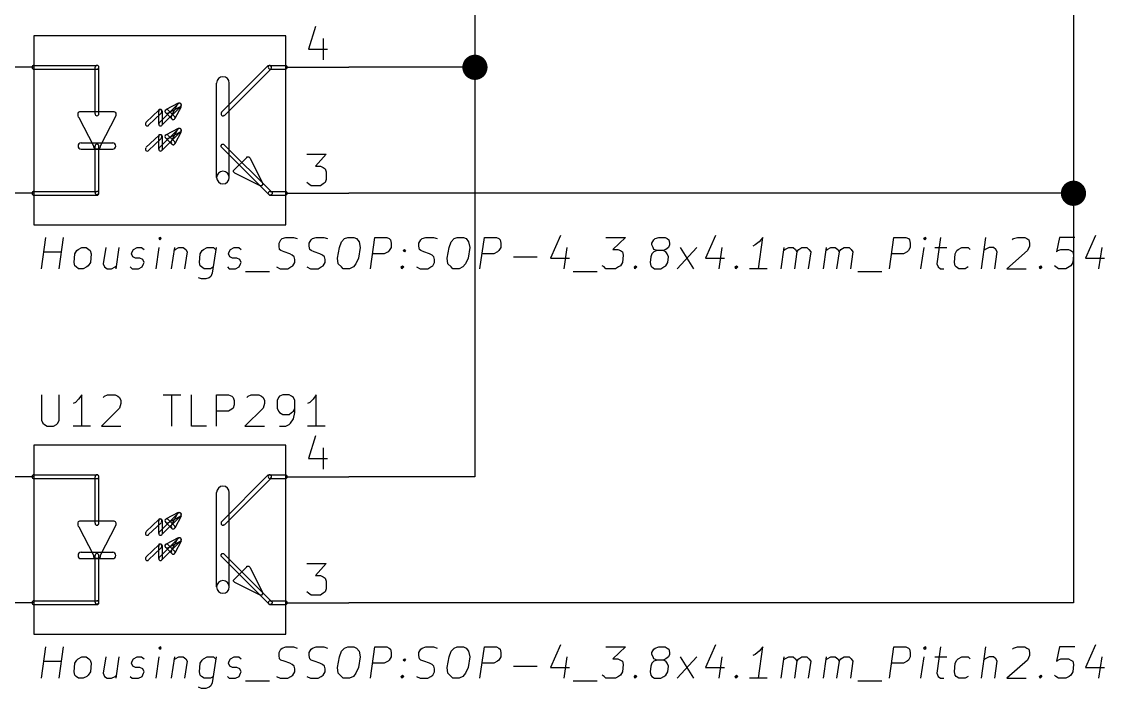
# Model space of a CAD drawing. Extents: x 10 to 287, y -200 to -10.
# Drawn here: x 191.27 to 234.93, y -82.19 to -55.31 of the extents above; entities that cross this region are included whole.
import ezdxf

# ---------------------------------------------------------------- set-up
doc = ezdxf.new("R2010")
doc.units = 0
doc.header["$MEASUREMENT"] = 0

msp = doc.modelspace()

# ---------------------------------------------------------------- linework, layer by layer
at = {"layer": 'Cyan 2'}
for p, q in [((192.075, -70.358), (192.075, -71.374)), ((192.786, -71.374), (192.786, -70.358)), ((193.446, -70.6628), (193.345, -70.7136)), ((193.573, -70.5358), (193.446, -70.6628)), ((193.7, -70.358), (193.573, -70.5358)), ((193.7, -71.628), (193.7, -70.358)), ((194.564, -70.4596), (194.615, -70.4088)), ((194.615, -70.4088), (194.742, -70.358)), ((194.742, -70.358), (195.047, -70.358)), ((195.047, -70.358), (195.148, -70.4088)), ((195.148, -70.4088), (195.224, -70.4596)), ((195.224, -70.4596), (195.275, -70.5866)), ((195.275, -70.5866), (195.275, -70.7136)), ((196.977, -70.358), (197.688, -70.358)), ((197.333, -71.628), (197.333, -70.358)), ((198.12, -71.628), (198.12, -70.358)), ((199.136, -71.628), (199.136, -70.358)), ((199.136, -70.358), (199.619, -70.358)), ((199.619, -70.358), (199.746, -70.4088)), ((199.746, -70.4088), (199.796, -70.4596)), ((199.796, -70.4596), (199.847, -70.5866)), ((199.847, -70.5866), (199.847, -70.7644)), ((200.355, -70.4596), (200.406, -70.4088)), ((200.406, -70.4088), (200.533, -70.358)), ((200.533, -70.358), (200.838, -70.358)), ((200.838, -70.358), (200.939, -70.4088)), ((200.939, -70.4088), (201.016, -70.4596)), ((201.016, -70.4596), (201.066, -70.5866)), ((201.066, -70.5866), (201.066, -70.7136)), ((201.625, -70.4596), (201.574, -70.5866)), ((201.574, -70.5866), (201.574, -70.8914)), ((201.676, -70.4088), (201.625, -70.4596)), ((201.803, -70.358), (201.676, -70.4088)), ((202.057, -70.358), (201.803, -70.358)), ((202.159, -70.4088), (202.057, -70.358)), ((202.235, -70.4596), (202.159, -70.4088)), ((202.286, -70.5866), (202.235, -70.4596)), ((202.286, -71.0692), (202.286, -70.5866)), ((202.895, -70.6628), (202.794, -70.7136)), ((203.022, -70.5358), (202.895, -70.6628)), ((203.149, -70.358), (203.022, -70.5358)), ((203.149, -71.628), (203.149, -70.358)), ((195.224, -70.8914), (194.488, -71.628)), ((195.275, -70.7136), (195.224, -70.8914)), ((199.619, -71.0184), (199.136, -71.0184)), ((199.746, -70.9422), (199.619, -71.0184)), ((199.796, -70.8914), (199.746, -70.9422)), ((199.847, -70.7644), (199.796, -70.8914)), ((201.016, -70.8914), (200.279, -71.628)), ((201.066, -70.7136), (201.016, -70.8914)), ((201.574, -70.8914), (201.625, -71.0184)), ((201.625, -71.0184), (201.676, -71.0692)), ((201.676, -71.0692), (201.803, -71.1454)), ((201.803, -71.1454), (202.057, -71.1454)), ((202.057, -71.1454), (202.159, -71.0692)), ((202.159, -71.0692), (202.235, -71.0184)), ((202.235, -71.0184), (202.286, -70.8914)), ((202.235, -71.3232), (202.286, -71.0692)), ((192.075, -71.374), (192.126, -71.501)), ((192.126, -71.501), (192.202, -71.5518)), ((192.202, -71.5518), (192.303, -71.628)), ((192.557, -71.628), (192.684, -71.5518)), ((192.684, -71.5518), (192.735, -71.501)), ((192.735, -71.501), (192.786, -71.374)), ((201.93, -71.628), (202.057, -71.5518)), ((202.057, -71.5518), (202.108, -71.501)), ((202.108, -71.501), (202.235, -71.3232)), ((192.303, -71.628), (192.557, -71.628)), ((194.056, -71.628), (193.345, -71.628)), ((194.488, -71.628), (195.275, -71.628)), ((198.73, -71.628), (198.12, -71.628)), ((200.279, -71.628), (201.066, -71.628)), ((201.676, -71.628), (201.93, -71.628)), ((203.505, -71.628), (202.794, -71.628))]:
    msp.add_line(p, q, dxfattribs=at)
at = {"layer": 'Green 2'}
for p, q in [((209.55, -36.83), (209.55, -73.66)), ((233.68, -45.72), (233.68, -78.74)), ((209.55, -57.15), (204.47, -57.15)), ((233.68, -62.23), (204.47, -62.23)), ((209.55, -73.66), (204.47, -73.66)), ((233.68, -78.74), (204.47, -78.74))]:
    msp.add_line(p, q, dxfattribs=at)
at = {"layer": 'Green 2', "const_width": 0.508}
for points in [[(209.296, -57.15, 1), (209.804, -57.15, 1)], [(233.426, -62.23, 1), (233.934, -62.23, 1)]]:
    msp.add_lwpolyline(points, format="xyb", close=True, dxfattribs=at)
at = {"layer": 'L.Yellow'}
for p, q in [((191.77, -55.88), (191.77, -63.5)), ((201.93, -55.88), (191.77, -55.88)), ((201.93, -63.5), (201.93, -55.88)), ((191.77, -63.5), (201.93, -63.5)), ((191.77, -72.39), (191.77, -80.01)), ((201.93, -72.39), (191.77, -72.39)), ((201.93, -80.01), (201.93, -72.39)), ((191.77, -80.01), (201.93, -80.01))]:
    msp.add_line(p, q, dxfattribs=at)
at = {"layer": 'Magenta 2'}
for p, q in [((192.075, -65.278), (192.253, -64.008)), ((192.786, -65.278), (192.964, -64.008)), ((196.875, -64.008), (196.799, -64.0588)), ((196.799, -64.0588), (196.85, -64.1096)), ((196.875, -64.008), (196.85, -64.1096)), ((196.85, -64.1096), (196.901, -64.0588)), ((196.901, -64.0588), (196.875, -64.008)), ((201.651, -64.2366), (201.727, -64.1096)), ((201.727, -64.1096), (201.778, -64.0588)), ((201.778, -64.0588), (201.93, -64.008)), ((201.93, -64.008), (202.235, -64.008)), ((202.235, -64.008), (202.387, -64.0588)), ((202.87, -64.2366), (202.946, -64.1096)), ((202.946, -64.1096), (202.997, -64.0588)), ((202.997, -64.0588), (203.149, -64.008)), ((203.149, -64.008), (203.454, -64.008)), ((203.454, -64.008), (203.606, -64.0588)), ((204.165, -64.1858), (204.292, -64.0588)), ((204.292, -64.0588), (204.419, -64.008)), ((204.419, -64.008), (204.673, -64.008)), ((204.673, -64.008), (204.775, -64.0588)), ((204.775, -64.0588), (204.876, -64.1858)), ((205.334, -65.278), (205.511, -64.008)), ((205.511, -64.008), (205.994, -64.008)), ((205.994, -64.008), (206.096, -64.0588)), ((206.096, -64.0588), (206.146, -64.1096)), ((206.146, -64.1096), (206.172, -64.2366)), ((207.289, -64.2366), (207.366, -64.1096)), ((207.366, -64.1096), (207.416, -64.0588)), ((207.416, -64.0588), (207.569, -64.008)), ((207.569, -64.008), (207.874, -64.008)), ((207.874, -64.008), (208.026, -64.0588)), ((208.585, -64.1858), (208.712, -64.0588)), ((208.712, -64.0588), (208.839, -64.008)), ((208.839, -64.008), (209.093, -64.008)), ((209.093, -64.008), (209.194, -64.0588)), ((209.194, -64.0588), (209.296, -64.1858)), ((209.753, -65.278), (209.931, -64.008)), ((209.931, -64.008), (210.414, -64.008)), ((210.414, -64.008), (210.515, -64.0588)), ((210.515, -64.0588), (210.566, -64.1096)), ((210.566, -64.1096), (210.591, -64.2366)), ((213.004, -63.9318), (212.598, -64.8462)), ((214.833, -64.008), (215.621, -64.008)), ((215.621, -64.008), (215.113, -64.4906)), ((216.687, -64.2366), (216.764, -64.1096)), ((216.764, -64.1096), (216.814, -64.0588)), ((216.814, -64.0588), (216.967, -64.008)), ((216.967, -64.008), (217.221, -64.008)), ((217.221, -64.008), (217.297, -64.0588)), ((217.297, -64.0588), (217.373, -64.1096)), ((217.373, -64.1096), (217.399, -64.2366)), ((219.253, -63.9318), (218.846, -64.8462)), ((220.98, -65.278), (221.158, -64.008)), ((221.158, -64.008), (221.005, -64.1858)), ((226.263, -65.278), (226.441, -64.008)), ((226.441, -64.008), (226.924, -64.008)), ((226.924, -64.008), (227.025, -64.0588)), ((227.025, -64.0588), (227.076, -64.1096)), ((227.076, -64.1096), (227.101, -64.2366)), ((227.711, -64.008), (227.635, -64.0588)), ((227.635, -64.0588), (227.686, -64.1096)), ((227.711, -64.008), (227.686, -64.1096)), ((227.686, -64.1096), (227.736, -64.0588)), ((227.736, -64.0588), (227.711, -64.008)), ((228.321, -64.008), (228.168, -65.0748)), ((229.972, -65.278), (230.149, -64.008)), ((231.216, -64.1096), (231.267, -64.0588)), ((231.267, -64.0588), (231.419, -64.008)), ((231.419, -64.008), (231.724, -64.008)), ((231.724, -64.008), (231.8, -64.0588)), ((231.8, -64.0588), (231.877, -64.1096)), ((231.877, -64.1096), (231.902, -64.2366)), ((233.121, -64.008), (232.994, -64.5922)), ((233.731, -64.008), (233.121, -64.008)), ((234.569, -63.9318), (234.163, -64.8462)), ((192.176, -64.5922), (192.888, -64.5922)), ((193.421, -64.6684), (193.497, -64.5414)), ((193.497, -64.5414), (193.548, -64.4906)), ((193.548, -64.4906), (193.7, -64.4144)), ((193.7, -64.4144), (193.878, -64.4144)), ((193.878, -64.4144), (193.98, -64.4906)), ((193.98, -64.4906), (194.031, -64.5414)), ((194.031, -64.5414), (194.081, -64.6684)), ((194.666, -64.4144), (194.564, -65.0748)), ((195.199, -64.4144), (195.072, -65.278)), ((195.707, -64.6684), (195.732, -64.5922)), ((195.732, -64.5922), (195.783, -64.4906)), ((195.783, -64.4906), (195.936, -64.4144)), ((195.936, -64.4144), (196.113, -64.4144)), ((196.113, -64.4144), (196.215, -64.4906)), ((196.698, -65.278), (196.825, -64.4144)), ((197.434, -64.4144), (197.307, -65.278)), ((197.409, -64.5414), (197.46, -64.4906)), ((197.46, -64.4906), (197.612, -64.4144)), ((197.612, -64.4144), (197.79, -64.4144)), ((197.79, -64.4144), (197.891, -64.4906)), ((197.942, -64.5922), (197.841, -65.278)), ((197.891, -64.4906), (197.942, -64.5922)), ((198.476, -64.6684), (198.552, -64.5414)), ((198.552, -64.5414), (198.603, -64.4906)), ((198.603, -64.4906), (198.755, -64.4144)), ((198.755, -64.4144), (199.009, -64.4144)), ((199.111, -64.4144), (198.958, -65.4558)), ((199.009, -64.4144), (199.085, -64.4906)), ((199.619, -64.6684), (199.644, -64.5922)), ((199.644, -64.5922), (199.695, -64.4906)), ((199.695, -64.4906), (199.847, -64.4144)), ((199.847, -64.4144), (200.025, -64.4144)), ((200.025, -64.4144), (200.127, -64.4906)), ((201.651, -64.3636), (201.651, -64.2366)), ((201.676, -64.4906), (201.651, -64.3636)), ((201.727, -64.5414), (201.676, -64.4906)), ((201.854, -64.5922), (201.727, -64.5414)), ((202.082, -64.6684), (201.854, -64.5922)), ((202.87, -64.3636), (202.87, -64.2366)), ((202.895, -64.4906), (202.87, -64.3636)), ((202.946, -64.5414), (202.895, -64.4906)), ((203.073, -64.5922), (202.946, -64.5414)), ((203.302, -64.6684), (203.073, -64.5922)), ((204.013, -64.8462), (204.089, -64.4144)), ((204.089, -64.4144), (204.165, -64.1858)), ((204.927, -64.4144), (204.851, -64.8462)), ((204.876, -64.1858), (204.927, -64.4144)), ((206.045, -64.5922), (205.892, -64.6684)), ((206.096, -64.5414), (206.045, -64.5922)), ((206.172, -64.4144), (206.096, -64.5414)), ((206.172, -64.2366), (206.172, -64.4144)), ((206.654, -64.5414), (206.705, -64.4906)), ((206.705, -64.5922), (206.654, -64.5414)), ((206.705, -64.4906), (206.756, -64.5414)), ((206.705, -64.4906), (206.705, -64.5922)), ((206.756, -64.5414), (206.705, -64.5922)), ((207.289, -64.3636), (207.289, -64.2366)), ((207.315, -64.4906), (207.289, -64.3636)), ((207.366, -64.5414), (207.315, -64.4906)), ((207.493, -64.5922), (207.366, -64.5414)), ((207.721, -64.6684), (207.493, -64.5922)), ((208.432, -64.8462), (208.509, -64.4144)), ((208.509, -64.4144), (208.585, -64.1858)), ((209.347, -64.4144), (209.271, -64.8462)), ((209.296, -64.1858), (209.347, -64.4144)), ((210.464, -64.5922), (210.312, -64.6684)), ((210.515, -64.5414), (210.464, -64.5922)), ((210.591, -64.4144), (210.515, -64.5414)), ((210.591, -64.2366), (210.591, -64.4144)), ((213.258, -64.4144), (213.131, -65.278)), ((215.113, -64.4906), (215.316, -64.4906)), ((215.316, -64.4906), (215.417, -64.5414)), ((215.417, -64.5414), (215.494, -64.5922)), ((215.494, -64.5922), (215.519, -64.7192)), ((216.687, -64.3128), (216.687, -64.2366)), ((216.738, -64.4144), (216.687, -64.3128)), ((216.764, -64.5922), (216.687, -64.6684)), ((216.764, -64.4906), (216.738, -64.4144)), ((216.891, -64.5414), (216.764, -64.4906)), ((216.891, -64.5414), (216.764, -64.5922)), ((217.145, -64.5414), (216.891, -64.5414)), ((217.246, -64.4906), (217.145, -64.5414)), ((217.246, -64.5922), (217.145, -64.5414)), ((217.348, -64.4144), (217.246, -64.4906)), ((217.297, -64.6684), (217.246, -64.5922)), ((217.399, -64.3128), (217.348, -64.4144)), ((217.399, -64.2366), (217.399, -64.3128)), ((217.703, -65.278), (218.491, -64.4144)), ((217.83, -64.4144), (218.364, -65.278)), ((219.507, -64.4144), (219.38, -65.278)), ((220.853, -64.3128), (220.751, -64.3636)), ((221.005, -64.1858), (220.853, -64.3128)), ((221.894, -65.278), (222.021, -64.4144)), ((221.996, -64.5414), (222.047, -64.4906)), ((222.047, -64.4906), (222.199, -64.4144)), ((222.199, -64.4144), (222.377, -64.4144)), ((222.377, -64.4144), (222.479, -64.4906)), ((222.529, -64.5922), (222.428, -65.278)), ((222.479, -64.4906), (222.529, -64.5922)), ((222.529, -64.5922), (222.606, -64.4906)), ((222.606, -64.4906), (222.733, -64.4144)), ((222.733, -64.4144), (222.936, -64.4144)), ((222.936, -64.4144), (223.012, -64.4906)), ((223.088, -64.5922), (222.987, -65.278)), ((223.012, -64.4906), (223.088, -64.5922)), ((223.596, -65.278), (223.723, -64.4144)), ((223.698, -64.5414), (223.749, -64.4906)), ((223.749, -64.4906), (223.901, -64.4144)), ((223.901, -64.4144), (224.079, -64.4144)), ((224.079, -64.4144), (224.18, -64.4906)), ((224.231, -64.5922), (224.13, -65.278)), ((224.18, -64.4906), (224.231, -64.5922)), ((224.231, -64.5922), (224.307, -64.4906)), ((224.307, -64.4906), (224.434, -64.4144)), ((224.434, -64.4144), (224.638, -64.4144)), ((224.638, -64.4144), (224.714, -64.4906)), ((224.79, -64.5922), (224.688, -65.278)), ((224.714, -64.4906), (224.79, -64.5922)), ((226.974, -64.5922), (226.822, -64.6684)), ((227.025, -64.5414), (226.974, -64.5922)), ((227.101, -64.4144), (227.025, -64.5414)), ((227.101, -64.2366), (227.101, -64.4144)), ((227.533, -65.278), (227.66, -64.4144)), ((228.092, -64.4144), (228.575, -64.4144)), ((228.905, -64.6684), (228.981, -64.5414)), ((228.981, -64.5414), (229.032, -64.4906)), ((229.032, -64.4906), (229.184, -64.4144)), ((229.184, -64.4144), (229.438, -64.4144)), ((229.438, -64.4144), (229.514, -64.4906)), ((230.124, -64.4906), (230.073, -64.5414)), ((230.276, -64.4144), (230.124, -64.4906)), ((230.454, -64.4144), (230.276, -64.4144)), ((230.556, -64.4906), (230.454, -64.4144)), ((230.505, -65.278), (230.607, -64.5922)), ((230.607, -64.5922), (230.556, -64.4906)), ((231.826, -64.5414), (230.988, -65.278)), ((231.902, -64.3636), (231.826, -64.5414)), ((231.902, -64.2366), (231.902, -64.3636)), ((232.994, -64.5922), (233.045, -64.5414)), ((233.045, -64.5414), (233.172, -64.4906)), ((233.172, -64.4906), (233.477, -64.4906)), ((233.477, -64.4906), (233.578, -64.5414)), ((233.578, -64.5414), (233.655, -64.5922)), ((233.655, -64.5922), (233.68, -64.7192)), ((234.823, -64.4144), (234.696, -65.278)), ((193.396, -65.024), (193.421, -64.6684)), ((193.421, -65.151), (193.396, -65.024)), ((194.056, -65.024), (193.954, -65.151)), ((194.081, -64.6684), (194.056, -65.024)), ((195.758, -64.7954), (195.707, -64.6684)), ((195.859, -64.8462), (195.758, -64.7954)), ((196.037, -64.8462), (195.859, -64.8462)), ((196.164, -64.897), (196.037, -64.8462)), ((196.215, -65.024), (196.164, -64.897)), ((196.19, -65.0748), (196.215, -65.024)), ((198.45, -65.024), (198.476, -64.6684)), ((198.476, -65.151), (198.45, -65.024)), ((199.669, -64.7954), (199.619, -64.6684)), ((199.771, -64.8462), (199.669, -64.7954)), ((199.949, -64.8462), (199.771, -64.8462)), ((200.076, -64.897), (199.949, -64.8462)), ((200.127, -65.024), (200.076, -64.897)), ((200.101, -65.0748), (200.127, -65.024)), ((202.184, -64.7192), (202.082, -64.6684)), ((202.26, -64.7954), (202.184, -64.7192)), ((202.209, -65.151), (202.286, -65.024)), ((202.286, -64.897), (202.26, -64.7954)), ((202.286, -65.024), (202.286, -64.897)), ((203.403, -64.7192), (203.302, -64.6684)), ((203.479, -64.7954), (203.403, -64.7192)), ((203.429, -65.151), (203.505, -65.024)), ((203.505, -64.897), (203.479, -64.7954)), ((203.505, -65.024), (203.505, -64.897)), ((204.038, -65.0748), (204.013, -64.8462)), ((204.851, -64.8462), (204.749, -65.0748)), ((205.892, -64.6684), (205.41, -64.6684)), ((207.823, -64.7192), (207.721, -64.6684)), ((207.899, -64.7954), (207.823, -64.7192)), ((207.848, -65.151), (207.924, -65.024)), ((207.924, -64.897), (207.899, -64.7954)), ((207.924, -65.024), (207.924, -64.897)), ((208.458, -65.0748), (208.432, -64.8462)), ((209.271, -64.8462), (209.169, -65.0748)), ((210.312, -64.6684), (209.829, -64.6684)), ((211.099, -64.7954), (212.065, -64.7954)), ((212.598, -64.8462), (213.36, -64.8462)), ((215.494, -65.024), (215.417, -65.151)), ((215.519, -64.7192), (215.494, -65.024)), ((216.637, -64.7954), (216.611, -65.024)), ((216.611, -65.024), (216.637, -65.151)), ((216.687, -64.6684), (216.637, -64.7954)), ((217.246, -65.151), (217.322, -65.024)), ((217.348, -64.7954), (217.297, -64.6684)), ((217.322, -65.024), (217.348, -64.7954)), ((218.846, -64.8462), (219.608, -64.8462)), ((226.822, -64.6684), (226.339, -64.6684)), ((228.879, -65.024), (228.905, -64.6684)), ((228.905, -65.151), (228.879, -65.024)), ((233.655, -65.024), (233.578, -65.151)), ((233.68, -64.7192), (233.655, -65.024)), ((234.163, -64.8462), (234.925, -64.8462)), ((193.472, -65.2018), (193.421, -65.151)), ((193.573, -65.278), (193.472, -65.2018)), ((193.751, -65.278), (193.573, -65.278)), ((193.904, -65.2018), (193.751, -65.278)), ((193.954, -65.151), (193.904, -65.2018)), ((194.564, -65.0748), (194.615, -65.2018)), ((194.615, -65.2018), (194.716, -65.278)), ((194.716, -65.278), (194.894, -65.278)), ((194.894, -65.278), (195.047, -65.2018)), ((195.047, -65.2018), (195.097, -65.151)), ((195.656, -65.2018), (195.732, -65.278)), ((195.732, -65.278), (195.986, -65.278)), ((195.986, -65.278), (196.139, -65.2018)), ((196.139, -65.2018), (196.19, -65.0748)), ((198.526, -65.2018), (198.476, -65.151)), ((198.628, -65.278), (198.526, -65.2018)), ((198.882, -65.278), (198.628, -65.278)), ((199.009, -65.2018), (198.882, -65.278)), ((198.958, -65.4558), (198.907, -65.5828)), ((199.568, -65.2018), (199.644, -65.278)), ((199.644, -65.278), (199.898, -65.278)), ((199.898, -65.278), (200.05, -65.2018)), ((200.05, -65.2018), (200.101, -65.0748)), ((200.304, -65.3796), (201.27, -65.3796)), ((201.549, -65.2018), (201.701, -65.278)), ((201.701, -65.278), (202.006, -65.278)), ((202.006, -65.278), (202.133, -65.2018)), ((202.133, -65.2018), (202.209, -65.151)), ((202.768, -65.2018), (202.921, -65.278)), ((202.921, -65.278), (203.225, -65.278)), ((203.225, -65.278), (203.352, -65.2018)), ((203.352, -65.2018), (203.429, -65.151)), ((204.165, -65.2018), (204.038, -65.0748)), ((204.241, -65.278), (204.165, -65.2018)), ((204.495, -65.278), (204.241, -65.278)), ((204.648, -65.2018), (204.495, -65.278)), ((204.749, -65.0748), (204.648, -65.2018)), ((206.578, -65.2018), (206.629, -65.151)), ((206.604, -65.278), (206.578, -65.2018)), ((206.629, -65.151), (206.604, -65.278)), ((206.68, -65.2018), (206.604, -65.278)), ((206.629, -65.151), (206.68, -65.2018)), ((207.188, -65.2018), (207.34, -65.278)), ((207.34, -65.278), (207.645, -65.278)), ((207.645, -65.278), (207.772, -65.2018)), ((207.772, -65.2018), (207.848, -65.151)), ((208.585, -65.2018), (208.458, -65.0748)), ((208.661, -65.278), (208.585, -65.2018)), ((208.915, -65.278), (208.661, -65.278)), ((209.067, -65.2018), (208.915, -65.278)), ((209.169, -65.0748), (209.067, -65.2018)), ((213.512, -65.3796), (214.478, -65.3796)), ((214.757, -65.2018), (214.681, -65.151)), ((214.833, -65.278), (214.757, -65.2018)), ((215.214, -65.278), (214.833, -65.278)), ((215.341, -65.2018), (215.214, -65.278)), ((215.417, -65.151), (215.341, -65.2018)), ((215.976, -65.2018), (216.027, -65.151)), ((216.002, -65.278), (215.976, -65.2018)), ((216.027, -65.151), (216.002, -65.278)), ((216.078, -65.2018), (216.002, -65.278)), ((216.027, -65.151), (216.078, -65.2018)), ((216.637, -65.151), (216.687, -65.2018)), ((216.687, -65.2018), (216.789, -65.278)), ((216.789, -65.278), (217.043, -65.278)), ((217.043, -65.278), (217.17, -65.2018)), ((217.17, -65.2018), (217.246, -65.151)), ((220.04, -65.2018), (220.091, -65.151)), ((220.066, -65.278), (220.04, -65.2018)), ((220.091, -65.151), (220.066, -65.278)), ((220.142, -65.2018), (220.066, -65.278)), ((220.091, -65.151), (220.142, -65.2018)), ((221.336, -65.278), (220.624, -65.278)), ((224.993, -65.3796), (225.958, -65.3796)), ((228.168, -65.0748), (228.219, -65.2018)), ((228.219, -65.2018), (228.321, -65.278)), ((228.321, -65.278), (228.448, -65.278)), ((228.956, -65.2018), (228.905, -65.151)), ((229.057, -65.278), (228.956, -65.2018)), ((229.311, -65.278), (229.057, -65.278)), ((229.438, -65.2018), (229.311, -65.278)), ((230.988, -65.278), (231.775, -65.278)), ((232.308, -65.2018), (232.359, -65.151)), ((232.334, -65.278), (232.308, -65.2018)), ((232.359, -65.151), (232.334, -65.278)), ((232.41, -65.2018), (232.334, -65.278)), ((232.359, -65.151), (232.41, -65.2018)), ((232.969, -65.2018), (232.918, -65.151)), ((233.07, -65.278), (232.969, -65.2018)), ((233.375, -65.278), (233.07, -65.278)), ((233.502, -65.2018), (233.375, -65.278)), ((233.578, -65.151), (233.502, -65.2018)), ((198.526, -65.6844), (198.399, -65.6336)), ((198.704, -65.6844), (198.526, -65.6844)), ((198.831, -65.6336), (198.704, -65.6844)), ((198.907, -65.5828), (198.831, -65.6336)), ((192.075, -81.788), (192.253, -80.518)), ((192.786, -81.788), (192.964, -80.518)), ((196.875, -80.518), (196.799, -80.5688)), ((196.799, -80.5688), (196.85, -80.6196)), ((196.875, -80.518), (196.85, -80.6196)), ((196.85, -80.6196), (196.901, -80.5688)), ((196.901, -80.5688), (196.875, -80.518)), ((201.651, -80.7466), (201.727, -80.6196)), ((201.651, -80.8736), (201.651, -80.7466)), ((201.727, -80.6196), (201.778, -80.5688)), ((201.778, -80.5688), (201.93, -80.518)), ((201.93, -80.518), (202.235, -80.518)), ((202.235, -80.518), (202.387, -80.5688)), ((202.87, -80.7466), (202.946, -80.6196)), ((202.87, -80.8736), (202.87, -80.7466)), ((202.946, -80.6196), (202.997, -80.5688)), ((202.997, -80.5688), (203.149, -80.518)), ((203.149, -80.518), (203.454, -80.518)), ((203.454, -80.518), (203.606, -80.5688)), ((204.089, -80.9244), (204.165, -80.6958)), ((204.165, -80.6958), (204.292, -80.5688)), ((204.292, -80.5688), (204.419, -80.518)), ((204.419, -80.518), (204.673, -80.518)), ((204.673, -80.518), (204.775, -80.5688)), ((204.775, -80.5688), (204.876, -80.6958)), ((204.876, -80.6958), (204.927, -80.9244)), ((205.334, -81.788), (205.511, -80.518)), ((205.511, -80.518), (205.994, -80.518)), ((205.994, -80.518), (206.096, -80.5688)), ((206.096, -80.5688), (206.146, -80.6196)), ((206.146, -80.6196), (206.172, -80.7466)), ((206.172, -80.7466), (206.172, -80.9244)), ((207.289, -80.7466), (207.366, -80.6196)), ((207.289, -80.8736), (207.289, -80.7466)), ((207.366, -80.6196), (207.416, -80.5688)), ((207.416, -80.5688), (207.569, -80.518)), ((207.569, -80.518), (207.874, -80.518)), ((207.874, -80.518), (208.026, -80.5688)), ((208.509, -80.9244), (208.585, -80.6958)), ((208.585, -80.6958), (208.712, -80.5688)), ((208.712, -80.5688), (208.839, -80.518)), ((208.839, -80.518), (209.093, -80.518)), ((209.093, -80.518), (209.194, -80.5688)), ((209.194, -80.5688), (209.296, -80.6958)), ((209.296, -80.6958), (209.347, -80.9244)), ((209.753, -81.788), (209.931, -80.518)), ((209.931, -80.518), (210.414, -80.518)), ((210.414, -80.518), (210.515, -80.5688)), ((210.515, -80.5688), (210.566, -80.6196)), ((210.566, -80.6196), (210.591, -80.7466)), ((210.591, -80.7466), (210.591, -80.9244)), ((213.004, -80.4418), (212.598, -81.3562)), ((214.833, -80.518), (215.621, -80.518)), ((215.621, -80.518), (215.113, -81.0006)), ((216.687, -80.7466), (216.764, -80.6196)), ((216.687, -80.8228), (216.687, -80.7466)), ((216.764, -80.6196), (216.814, -80.5688)), ((216.814, -80.5688), (216.967, -80.518)), ((216.967, -80.518), (217.221, -80.518)), ((217.221, -80.518), (217.297, -80.5688)), ((217.297, -80.5688), (217.373, -80.6196)), ((217.373, -80.6196), (217.399, -80.7466)), ((217.399, -80.7466), (217.399, -80.8228)), ((219.253, -80.4418), (218.846, -81.3562)), ((221.005, -80.6958), (220.853, -80.8228)), ((220.98, -81.788), (221.158, -80.518)), ((221.158, -80.518), (221.005, -80.6958)), ((226.263, -81.788), (226.441, -80.518)), ((226.441, -80.518), (226.924, -80.518)), ((226.924, -80.518), (227.025, -80.5688)), ((227.025, -80.5688), (227.076, -80.6196)), ((227.076, -80.6196), (227.101, -80.7466)), ((227.101, -80.7466), (227.101, -80.9244)), ((227.711, -80.518), (227.635, -80.5688)), ((227.635, -80.5688), (227.686, -80.6196)), ((227.711, -80.518), (227.686, -80.6196)), ((227.686, -80.6196), (227.736, -80.5688)), ((227.736, -80.5688), (227.711, -80.518)), ((228.321, -80.518), (228.168, -81.5848)), ((229.972, -81.788), (230.149, -80.518)), ((231.216, -80.6196), (231.267, -80.5688)), ((231.267, -80.5688), (231.419, -80.518)), ((231.419, -80.518), (231.724, -80.518)), ((231.724, -80.518), (231.8, -80.5688)), ((231.8, -80.5688), (231.877, -80.6196)), ((231.877, -80.6196), (231.902, -80.7466)), ((231.902, -80.7466), (231.902, -80.8736)), ((233.121, -80.518), (232.994, -81.1022)), ((233.731, -80.518), (233.121, -80.518)), ((234.569, -80.4418), (234.163, -81.3562)), ((192.176, -81.1022), (192.888, -81.1022)), ((193.396, -81.534), (193.421, -81.1784)), ((193.421, -81.1784), (193.497, -81.0514)), ((193.497, -81.0514), (193.548, -81.0006)), ((193.548, -81.0006), (193.7, -80.9244)), ((193.7, -80.9244), (193.878, -80.9244)), ((193.878, -80.9244), (193.98, -81.0006)), ((193.98, -81.0006), (194.031, -81.0514)), ((194.031, -81.0514), (194.081, -81.1784)), ((194.081, -81.1784), (194.056, -81.534)), ((194.666, -80.9244), (194.564, -81.5848)), ((195.199, -80.9244), (195.072, -81.788)), ((195.707, -81.1784), (195.732, -81.1022)), ((195.758, -81.3054), (195.707, -81.1784)), ((195.732, -81.1022), (195.783, -81.0006)), ((195.783, -81.0006), (195.936, -80.9244)), ((195.936, -80.9244), (196.113, -80.9244)), ((196.113, -80.9244), (196.215, -81.0006)), ((196.698, -81.788), (196.825, -80.9244)), ((197.434, -80.9244), (197.307, -81.788)), ((197.409, -81.0514), (197.46, -81.0006)), ((197.46, -81.0006), (197.612, -80.9244)), ((197.612, -80.9244), (197.79, -80.9244)), ((197.79, -80.9244), (197.891, -81.0006)), ((197.942, -81.1022), (197.841, -81.788)), ((197.891, -81.0006), (197.942, -81.1022)), ((198.45, -81.534), (198.476, -81.1784)), ((198.476, -81.1784), (198.552, -81.0514)), ((198.552, -81.0514), (198.603, -81.0006)), ((198.603, -81.0006), (198.755, -80.9244)), ((198.755, -80.9244), (199.009, -80.9244)), ((199.111, -80.9244), (198.958, -81.9658)), ((199.009, -80.9244), (199.085, -81.0006)), ((199.619, -81.1784), (199.644, -81.1022)), ((199.669, -81.3054), (199.619, -81.1784)), ((199.644, -81.1022), (199.695, -81.0006)), ((199.695, -81.0006), (199.847, -80.9244)), ((199.847, -80.9244), (200.025, -80.9244)), ((200.025, -80.9244), (200.127, -81.0006)), ((201.676, -81.0006), (201.651, -80.8736)), ((201.727, -81.0514), (201.676, -81.0006)), ((201.854, -81.1022), (201.727, -81.0514)), ((202.082, -81.1784), (201.854, -81.1022)), ((202.184, -81.2292), (202.082, -81.1784)), ((202.895, -81.0006), (202.87, -80.8736)), ((202.946, -81.0514), (202.895, -81.0006)), ((203.073, -81.1022), (202.946, -81.0514)), ((203.302, -81.1784), (203.073, -81.1022)), ((203.403, -81.2292), (203.302, -81.1784)), ((204.013, -81.3562), (204.089, -80.9244)), ((204.927, -80.9244), (204.851, -81.3562)), ((205.892, -81.1784), (205.41, -81.1784)), ((206.045, -81.1022), (205.892, -81.1784)), ((206.096, -81.0514), (206.045, -81.1022)), ((206.172, -80.9244), (206.096, -81.0514)), ((206.654, -81.0514), (206.705, -81.0006)), ((206.705, -81.1022), (206.654, -81.0514)), ((206.705, -81.0006), (206.756, -81.0514)), ((206.705, -81.0006), (206.705, -81.1022)), ((206.756, -81.0514), (206.705, -81.1022)), ((207.315, -81.0006), (207.289, -80.8736)), ((207.366, -81.0514), (207.315, -81.0006)), ((207.493, -81.1022), (207.366, -81.0514)), ((207.721, -81.1784), (207.493, -81.1022)), ((207.823, -81.2292), (207.721, -81.1784)), ((208.432, -81.3562), (208.509, -80.9244)), ((209.347, -80.9244), (209.271, -81.3562)), ((210.312, -81.1784), (209.829, -81.1784)), ((210.464, -81.1022), (210.312, -81.1784)), ((210.515, -81.0514), (210.464, -81.1022)), ((210.591, -80.9244), (210.515, -81.0514)), ((213.258, -80.9244), (213.131, -81.788)), ((215.113, -81.0006), (215.316, -81.0006)), ((215.316, -81.0006), (215.417, -81.0514)), ((215.417, -81.0514), (215.494, -81.1022)), ((215.494, -81.1022), (215.519, -81.2292)), ((216.687, -81.1784), (216.637, -81.3054)), ((216.738, -80.9244), (216.687, -80.8228)), ((216.764, -81.1022), (216.687, -81.1784)), ((216.764, -81.0006), (216.738, -80.9244)), ((216.891, -81.0514), (216.764, -81.0006)), ((216.891, -81.0514), (216.764, -81.1022)), ((217.145, -81.0514), (216.891, -81.0514)), ((217.246, -81.0006), (217.145, -81.0514)), ((217.246, -81.1022), (217.145, -81.0514)), ((217.348, -80.9244), (217.246, -81.0006)), ((217.297, -81.1784), (217.246, -81.1022)), ((217.348, -81.3054), (217.297, -81.1784)), ((217.399, -80.8228), (217.348, -80.9244)), ((217.703, -81.788), (218.491, -80.9244)), ((217.83, -80.9244), (218.364, -81.788)), ((219.507, -80.9244), (219.38, -81.788)), ((220.853, -80.8228), (220.751, -80.8736)), ((221.894, -81.788), (222.021, -80.9244)), ((221.996, -81.0514), (222.047, -81.0006)), ((222.047, -81.0006), (222.199, -80.9244)), ((222.199, -80.9244), (222.377, -80.9244)), ((222.377, -80.9244), (222.479, -81.0006)), ((222.529, -81.1022), (222.428, -81.788)), ((222.479, -81.0006), (222.529, -81.1022)), ((222.529, -81.1022), (222.606, -81.0006)), ((222.606, -81.0006), (222.733, -80.9244)), ((222.733, -80.9244), (222.936, -80.9244)), ((222.936, -80.9244), (223.012, -81.0006)), ((223.088, -81.1022), (222.987, -81.788)), ((223.012, -81.0006), (223.088, -81.1022)), ((223.596, -81.788), (223.723, -80.9244)), ((223.698, -81.0514), (223.749, -81.0006)), ((223.749, -81.0006), (223.901, -80.9244)), ((223.901, -80.9244), (224.079, -80.9244)), ((224.079, -80.9244), (224.18, -81.0006)), ((224.231, -81.1022), (224.13, -81.788)), ((224.18, -81.0006), (224.231, -81.1022)), ((224.231, -81.1022), (224.307, -81.0006)), ((224.307, -81.0006), (224.434, -80.9244)), ((224.434, -80.9244), (224.638, -80.9244)), ((224.638, -80.9244), (224.714, -81.0006)), ((224.79, -81.1022), (224.688, -81.788)), ((224.714, -81.0006), (224.79, -81.1022)), ((226.822, -81.1784), (226.339, -81.1784)), ((226.974, -81.1022), (226.822, -81.1784)), ((227.025, -81.0514), (226.974, -81.1022)), ((227.101, -80.9244), (227.025, -81.0514)), ((227.533, -81.788), (227.66, -80.9244)), ((228.092, -80.9244), (228.575, -80.9244)), ((228.879, -81.534), (228.905, -81.1784)), ((228.905, -81.1784), (228.981, -81.0514)), ((228.981, -81.0514), (229.032, -81.0006)), ((229.032, -81.0006), (229.184, -80.9244)), ((229.184, -80.9244), (229.438, -80.9244)), ((229.438, -80.9244), (229.514, -81.0006)), ((230.124, -81.0006), (230.073, -81.0514)), ((230.276, -80.9244), (230.124, -81.0006)), ((230.454, -80.9244), (230.276, -80.9244)), ((230.556, -81.0006), (230.454, -80.9244)), ((230.505, -81.788), (230.607, -81.1022)), ((230.607, -81.1022), (230.556, -81.0006)), ((231.826, -81.0514), (230.988, -81.788)), ((231.902, -80.8736), (231.826, -81.0514)), ((232.994, -81.1022), (233.045, -81.0514)), ((233.045, -81.0514), (233.172, -81.0006)), ((233.172, -81.0006), (233.477, -81.0006)), ((233.477, -81.0006), (233.578, -81.0514)), ((233.578, -81.0514), (233.655, -81.1022)), ((233.655, -81.1022), (233.68, -81.2292)), ((234.823, -80.9244), (234.696, -81.788)), ((193.421, -81.661), (193.396, -81.534)), ((194.056, -81.534), (193.954, -81.661)), ((194.564, -81.5848), (194.615, -81.7118)), ((195.859, -81.3562), (195.758, -81.3054)), ((196.037, -81.3562), (195.859, -81.3562)), ((196.164, -81.407), (196.037, -81.3562)), ((196.139, -81.7118), (196.19, -81.5848)), ((196.215, -81.534), (196.164, -81.407)), ((196.19, -81.5848), (196.215, -81.534)), ((198.476, -81.661), (198.45, -81.534)), ((199.771, -81.3562), (199.669, -81.3054)), ((199.949, -81.3562), (199.771, -81.3562)), ((200.076, -81.407), (199.949, -81.3562)), ((200.05, -81.7118), (200.101, -81.5848)), ((200.127, -81.534), (200.076, -81.407)), ((200.101, -81.5848), (200.127, -81.534)), ((202.26, -81.3054), (202.184, -81.2292)), ((202.209, -81.661), (202.286, -81.534)), ((202.286, -81.407), (202.26, -81.3054)), ((202.286, -81.534), (202.286, -81.407)), ((203.479, -81.3054), (203.403, -81.2292)), ((203.429, -81.661), (203.505, -81.534)), ((203.505, -81.407), (203.479, -81.3054)), ((203.505, -81.534), (203.505, -81.407)), ((204.038, -81.5848), (204.013, -81.3562)), ((204.165, -81.7118), (204.038, -81.5848)), ((204.749, -81.5848), (204.648, -81.7118)), ((204.851, -81.3562), (204.749, -81.5848)), ((207.899, -81.3054), (207.823, -81.2292)), ((207.848, -81.661), (207.924, -81.534)), ((207.924, -81.407), (207.899, -81.3054)), ((207.924, -81.534), (207.924, -81.407)), ((208.458, -81.5848), (208.432, -81.3562)), ((208.585, -81.7118), (208.458, -81.5848)), ((209.169, -81.5848), (209.067, -81.7118)), ((209.271, -81.3562), (209.169, -81.5848)), ((211.099, -81.3054), (212.065, -81.3054)), ((212.598, -81.3562), (213.36, -81.3562)), ((215.494, -81.534), (215.417, -81.661)), ((215.519, -81.2292), (215.494, -81.534)), ((216.637, -81.3054), (216.611, -81.534)), ((216.611, -81.534), (216.637, -81.661)), ((217.246, -81.661), (217.322, -81.534)), ((217.322, -81.534), (217.348, -81.3054)), ((218.846, -81.3562), (219.608, -81.3562)), ((228.168, -81.5848), (228.219, -81.7118)), ((228.905, -81.661), (228.879, -81.534)), ((233.655, -81.534), (233.578, -81.661)), ((233.68, -81.2292), (233.655, -81.534)), ((234.163, -81.3562), (234.925, -81.3562)), ((193.472, -81.7118), (193.421, -81.661)), ((193.573, -81.788), (193.472, -81.7118)), ((193.751, -81.788), (193.573, -81.788)), ((193.904, -81.7118), (193.751, -81.788)), ((193.954, -81.661), (193.904, -81.7118)), ((194.615, -81.7118), (194.716, -81.788)), ((194.716, -81.788), (194.894, -81.788)), ((194.894, -81.788), (195.047, -81.7118)), ((195.047, -81.7118), (195.097, -81.661)), ((195.656, -81.7118), (195.732, -81.788)), ((195.732, -81.788), (195.986, -81.788)), ((195.986, -81.788), (196.139, -81.7118)), ((198.526, -81.7118), (198.476, -81.661)), ((198.628, -81.788), (198.526, -81.7118)), ((198.882, -81.788), (198.628, -81.788)), ((199.009, -81.7118), (198.882, -81.788)), ((198.958, -81.9658), (198.907, -82.0928)), ((199.568, -81.7118), (199.644, -81.788)), ((199.644, -81.788), (199.898, -81.788)), ((199.898, -81.788), (200.05, -81.7118)), ((200.304, -81.8896), (201.27, -81.8896)), ((201.549, -81.7118), (201.701, -81.788)), ((201.701, -81.788), (202.006, -81.788)), ((202.006, -81.788), (202.133, -81.7118)), ((202.133, -81.7118), (202.209, -81.661)), ((202.768, -81.7118), (202.921, -81.788)), ((202.921, -81.788), (203.225, -81.788)), ((203.225, -81.788), (203.352, -81.7118)), ((203.352, -81.7118), (203.429, -81.661)), ((204.241, -81.788), (204.165, -81.7118)), ((204.495, -81.788), (204.241, -81.788)), ((204.648, -81.7118), (204.495, -81.788)), ((206.578, -81.7118), (206.629, -81.661)), ((206.604, -81.788), (206.578, -81.7118)), ((206.629, -81.661), (206.604, -81.788)), ((206.68, -81.7118), (206.604, -81.788)), ((206.629, -81.661), (206.68, -81.7118)), ((207.188, -81.7118), (207.34, -81.788)), ((207.34, -81.788), (207.645, -81.788)), ((207.645, -81.788), (207.772, -81.7118)), ((207.772, -81.7118), (207.848, -81.661)), ((208.661, -81.788), (208.585, -81.7118)), ((208.915, -81.788), (208.661, -81.788)), ((209.067, -81.7118), (208.915, -81.788)), ((213.512, -81.8896), (214.478, -81.8896)), ((214.757, -81.7118), (214.681, -81.661)), ((214.833, -81.788), (214.757, -81.7118)), ((215.214, -81.788), (214.833, -81.788)), ((215.341, -81.7118), (215.214, -81.788)), ((215.417, -81.661), (215.341, -81.7118)), ((215.976, -81.7118), (216.027, -81.661)), ((216.002, -81.788), (215.976, -81.7118)), ((216.027, -81.661), (216.002, -81.788)), ((216.078, -81.7118), (216.002, -81.788)), ((216.027, -81.661), (216.078, -81.7118)), ((216.637, -81.661), (216.687, -81.7118)), ((216.687, -81.7118), (216.789, -81.788)), ((216.789, -81.788), (217.043, -81.788)), ((217.043, -81.788), (217.17, -81.7118)), ((217.17, -81.7118), (217.246, -81.661)), ((220.04, -81.7118), (220.091, -81.661)), ((220.066, -81.788), (220.04, -81.7118)), ((220.091, -81.661), (220.066, -81.788)), ((220.142, -81.7118), (220.066, -81.788)), ((220.091, -81.661), (220.142, -81.7118)), ((221.336, -81.788), (220.624, -81.788)), ((224.993, -81.8896), (225.958, -81.8896)), ((228.219, -81.7118), (228.321, -81.788)), ((228.321, -81.788), (228.448, -81.788)), ((228.956, -81.7118), (228.905, -81.661)), ((229.057, -81.788), (228.956, -81.7118)), ((229.311, -81.788), (229.057, -81.788)), ((229.438, -81.7118), (229.311, -81.788)), ((230.988, -81.788), (231.775, -81.788)), ((232.308, -81.7118), (232.359, -81.661)), ((232.334, -81.788), (232.308, -81.7118)), ((232.359, -81.661), (232.334, -81.788)), ((232.41, -81.7118), (232.334, -81.788)), ((232.359, -81.661), (232.41, -81.7118)), ((232.969, -81.7118), (232.918, -81.661)), ((233.07, -81.788), (232.969, -81.7118)), ((233.375, -81.788), (233.07, -81.788)), ((233.502, -81.7118), (233.375, -81.788)), ((233.578, -81.661), (233.502, -81.7118)), ((198.526, -82.1944), (198.399, -82.1436)), ((198.704, -82.1944), (198.526, -82.1944)), ((198.831, -82.1436), (198.704, -82.1944)), ((198.907, -82.0928), (198.831, -82.1436))]:
    msp.add_line(p, q, dxfattribs=at)
at = {"layer": 'Red 2'}
for p, q in [((203.124, -55.499), (202.844, -56.4134)), ((191.77, -55.88), (191.77, -63.5)), ((201.93, -55.88), (191.77, -55.88)), ((201.93, -63.5), (201.93, -55.88)), ((203.429, -55.9816), (203.429, -56.8452)), ((202.844, -56.4134), (203.606, -56.4134)), ((191.77, -57.15), (189.23, -57.15)), ((191.77, -57.0738), (194.31, -57.0738)), ((194.234, -59.0296), (194.234, -57.15)), ((194.386, -59.0296), (194.386, -57.15)), ((199.314, -58.9788), (201.219, -57.0738)), ((201.295, -57.0738), (201.905, -57.0738)), ((201.93, -57.15), (204.47, -57.15)), ((191.77, -57.2262), (194.31, -57.2262)), ((199.441, -59.1058), (201.346, -57.2008)), ((201.295, -57.2262), (201.905, -57.2262)), ((199.136, -61.595), (199.136, -57.785)), ((199.644, -61.595), (199.644, -57.785)), ((196.291, -59.3598), (196.799, -58.8772)), ((196.825, -59.3852), (197.587, -58.6232)), ((196.926, -59.4868), (197.688, -58.7248)), ((197.587, -58.5978), (197.104, -58.8518)), ((197.663, -58.7502), (197.18, -59.0042)), ((197.18, -58.8772), (197.434, -59.1312)), ((197.307, -59.1312), (197.561, -58.6486)), ((197.46, -59.2074), (197.714, -58.7248)), ((193.548, -59.0042), (193.573, -58.9534)), ((193.548, -59.1058), (193.548, -59.0042)), ((193.573, -59.1566), (193.548, -59.1058)), ((193.573, -58.9534), (193.624, -58.928)), ((193.599, -59.182), (193.573, -59.1566)), ((194.183, -60.325), (193.599, -59.182)), ((193.624, -58.928), (194.996, -58.928)), ((195.072, -59.1058), (194.437, -60.325)), ((194.996, -58.928), (195.047, -58.9534)), ((195.047, -58.9534), (195.072, -59.0042)), ((195.072, -59.0042), (195.072, -59.1058)), ((196.393, -59.4868), (196.901, -59.0042)), ((196.799, -59.436), (196.799, -58.928)), ((196.952, -59.436), (196.952, -58.928)), ((197.079, -58.9788), (197.333, -59.2328)), ((196.825, -60.4012), (197.587, -59.6392)), ((196.926, -60.5028), (197.688, -59.7408)), ((197.587, -59.6138), (197.104, -59.8678)), ((197.663, -59.7662), (197.18, -60.0202)), ((197.307, -60.1472), (197.561, -59.6646)), ((197.46, -60.2234), (197.714, -59.7408)), ((193.675, -60.198), (194.945, -60.198)), ((196.291, -60.3758), (196.799, -59.8932)), ((196.393, -60.5028), (196.901, -60.0202)), ((196.799, -60.452), (196.799, -59.944)), ((196.952, -60.452), (196.952, -59.944)), ((197.079, -59.9948), (197.333, -60.2488)), ((197.18, -59.8932), (197.434, -60.1472)), ((193.675, -60.452), (194.945, -60.452)), ((194.183, -60.3758), (194.183, -60.325)), ((194.208, -60.4266), (194.183, -60.3758)), ((194.259, -60.452), (194.208, -60.4266)), ((194.234, -62.2046), (194.234, -60.325)), ((194.361, -60.452), (194.259, -60.452)), ((194.412, -60.4266), (194.361, -60.452)), ((194.386, -62.2046), (194.386, -60.325)), ((194.437, -60.3758), (194.412, -60.4266)), ((194.437, -60.325), (194.437, -60.3758)), ((199.314, -60.2996), (199.365, -60.2488)), ((199.314, -60.3504), (199.314, -60.2996)), ((201.27, -62.3062), (199.314, -60.3504)), ((199.365, -60.2488), (199.415, -60.2488)), ((199.415, -60.2488), (201.371, -62.2046)), ((202.768, -60.6552), (203.556, -60.6552)), ((203.556, -60.6552), (203.124, -61.1378)), ((199.822, -61.3156), (200.355, -60.7822)), ((200.355, -60.7822), (200.355, -60.7568)), ((200.355, -60.7568), (200.431, -60.7568)), ((200.431, -60.7568), (200.482, -60.8076)), ((200.482, -60.8076), (200.99, -61.8236)), ((199.822, -61.3664), (199.822, -61.3156)), ((199.873, -61.4172), (199.822, -61.3664)), ((200.889, -61.9252), (199.873, -61.4172)), ((203.124, -61.1378), (203.327, -61.1378)), ((203.327, -61.1378), (203.429, -61.1886)), ((203.429, -61.1886), (203.505, -61.2394)), ((203.505, -61.2394), (203.556, -61.3664)), ((203.556, -61.3664), (203.556, -61.6712)), ((200.939, -61.9252), (200.889, -61.9252)), ((200.99, -61.8744), (200.939, -61.9252)), ((200.99, -61.8236), (200.99, -61.8744)), ((202.844, -61.849), (202.768, -61.7982)), ((202.946, -61.9252), (202.844, -61.849)), ((203.327, -61.9252), (202.946, -61.9252)), ((203.429, -61.849), (203.327, -61.9252)), ((203.505, -61.7982), (203.429, -61.849)), ((203.556, -61.6712), (203.505, -61.7982)), ((191.77, -62.23), (189.23, -62.23)), ((191.77, -62.1538), (194.31, -62.1538)), ((191.77, -62.3062), (194.31, -62.3062)), ((201.32, -62.3062), (201.27, -62.3062)), ((201.295, -62.1538), (201.905, -62.1538)), ((201.295, -62.3062), (201.905, -62.3062)), ((201.371, -62.2554), (201.32, -62.3062)), ((201.371, -62.2046), (201.371, -62.2554)), ((201.93, -62.23), (204.47, -62.23)), ((191.77, -63.5), (201.93, -63.5)), ((203.124, -72.009), (202.844, -72.9234)), ((191.77, -72.39), (191.77, -80.01)), ((201.93, -72.39), (191.77, -72.39)), ((201.93, -80.01), (201.93, -72.39)), ((203.429, -72.4916), (203.429, -73.3552)), ((202.844, -72.9234), (203.606, -72.9234)), ((191.77, -73.66), (189.23, -73.66)), ((191.77, -73.5838), (194.31, -73.5838)), ((191.77, -73.7362), (194.31, -73.7362)), ((194.234, -75.5396), (194.234, -73.66)), ((194.386, -75.5396), (194.386, -73.66)), ((199.314, -75.4888), (201.219, -73.5838)), ((199.441, -75.6158), (201.346, -73.7108)), ((201.295, -73.5838), (201.905, -73.5838)), ((201.295, -73.7362), (201.905, -73.7362)), ((201.93, -73.66), (204.47, -73.66)), ((199.136, -78.105), (199.136, -74.295)), ((199.644, -78.105), (199.644, -74.295)), ((193.548, -75.5142), (193.573, -75.4634)), ((193.548, -75.6158), (193.548, -75.5142)), ((193.573, -75.4634), (193.624, -75.438)), ((193.624, -75.438), (194.996, -75.438)), ((194.996, -75.438), (195.047, -75.4634)), ((195.047, -75.4634), (195.072, -75.5142)), ((195.072, -75.5142), (195.072, -75.6158)), ((196.291, -75.8698), (196.799, -75.3872)), ((196.393, -75.9968), (196.901, -75.5142)), ((196.799, -75.946), (196.799, -75.438)), ((196.825, -75.8952), (197.587, -75.1332)), ((196.926, -75.9968), (197.688, -75.2348)), ((196.952, -75.946), (196.952, -75.438)), ((197.079, -75.4888), (197.333, -75.7428)), ((197.587, -75.1078), (197.104, -75.3618)), ((197.663, -75.2602), (197.18, -75.5142)), ((197.18, -75.3872), (197.434, -75.6412)), ((197.307, -75.6412), (197.561, -75.1586)), ((197.46, -75.7174), (197.714, -75.2348)), ((193.573, -75.6666), (193.548, -75.6158)), ((193.599, -75.692), (193.573, -75.6666)), ((194.183, -76.835), (193.599, -75.692)), ((195.072, -75.6158), (194.437, -76.835)), ((196.825, -76.9112), (197.587, -76.1492)), ((196.926, -77.0128), (197.688, -76.2508)), ((197.587, -76.1238), (197.104, -76.3778)), ((197.663, -76.2762), (197.18, -76.5302)), ((197.307, -76.6572), (197.561, -76.1746)), ((197.46, -76.7334), (197.714, -76.2508)), ((193.675, -76.708), (194.945, -76.708)), ((196.291, -76.8858), (196.799, -76.4032)), ((196.393, -77.0128), (196.901, -76.5302)), ((196.799, -76.962), (196.799, -76.454)), ((196.952, -76.962), (196.952, -76.454)), ((197.079, -76.5048), (197.333, -76.7588)), ((197.18, -76.4032), (197.434, -76.6572)), ((199.314, -76.8096), (199.365, -76.7588)), ((199.314, -76.8604), (199.314, -76.8096)), ((199.365, -76.7588), (199.415, -76.7588)), ((199.415, -76.7588), (201.371, -78.7146)), ((193.675, -76.962), (194.945, -76.962)), ((194.183, -76.8858), (194.183, -76.835)), ((194.208, -76.9366), (194.183, -76.8858)), ((194.259, -76.962), (194.208, -76.9366)), ((194.234, -78.7146), (194.234, -76.835)), ((194.361, -76.962), (194.259, -76.962)), ((194.412, -76.9366), (194.361, -76.962)), ((194.386, -78.7146), (194.386, -76.835)), ((194.437, -76.8858), (194.412, -76.9366)), ((194.437, -76.835), (194.437, -76.8858)), ((201.27, -78.8162), (199.314, -76.8604)), ((202.768, -77.1652), (203.556, -77.1652)), ((203.556, -77.1652), (203.124, -77.6478)), ((199.822, -77.8256), (200.355, -77.2922)), ((200.355, -77.2922), (200.355, -77.2668)), ((200.355, -77.2668), (200.431, -77.2668)), ((200.431, -77.2668), (200.482, -77.3176)), ((200.482, -77.3176), (200.99, -78.3336)), ((203.124, -77.6478), (203.327, -77.6478)), ((203.327, -77.6478), (203.429, -77.6986)), ((199.822, -77.8764), (199.822, -77.8256)), ((199.873, -77.9272), (199.822, -77.8764)), ((200.889, -78.4352), (199.873, -77.9272)), ((203.429, -77.6986), (203.505, -77.7494)), ((203.505, -77.7494), (203.556, -77.8764)), ((203.556, -77.8764), (203.556, -78.1812)), ((200.939, -78.4352), (200.889, -78.4352)), ((200.99, -78.3844), (200.939, -78.4352)), ((200.99, -78.3336), (200.99, -78.3844)), ((202.844, -78.359), (202.768, -78.3082)), ((202.946, -78.4352), (202.844, -78.359)), ((203.327, -78.4352), (202.946, -78.4352)), ((203.429, -78.359), (203.327, -78.4352)), ((203.505, -78.3082), (203.429, -78.359)), ((203.556, -78.1812), (203.505, -78.3082)), ((191.77, -78.74), (189.23, -78.74)), ((191.77, -78.6638), (194.31, -78.6638)), ((191.77, -78.8162), (194.31, -78.8162)), ((201.32, -78.8162), (201.27, -78.8162)), ((201.295, -78.6638), (201.905, -78.6638)), ((201.295, -78.8162), (201.905, -78.8162)), ((201.371, -78.7654), (201.32, -78.8162)), ((201.371, -78.7146), (201.371, -78.7654)), ((201.93, -78.74), (204.47, -78.74)), ((191.77, -80.01), (201.93, -80.01))]:
    msp.add_line(p, q, dxfattribs=at)
for centre, radius, start, end in [((191.77, -57.15), 0.0762, 90, 270), ((194.31, -57.15), 0.0762, 360, 540), ((194.31, -57.15), 0.0762, 270, 450), ((201.27, -57.15), 0.0762, 315, 495), ((201.295, -57.15), 0.0762, 90, 270), ((201.905, -57.15), 0.0762, 270, 450), ((199.39, -57.785), 0.254, 360, 540), ((196.85, -58.928), 0.0762, 313.603, 493.603), ((196.875, -58.928), 0.0762, 360, 540), ((197.129, -58.928), 0.0762, 45, 225), ((197.129, -58.928), 0.0762, 476.565, 656.565), ((197.637, -58.674), 0.0762, 333.435, 513.435), ((197.637, -58.674), 0.0762, 315, 495), ((197.637, -58.674), 0.0762, 296.565, 476.565), ((194.31, -59.0296), 0.0762, 180, 360), ((197.383, -59.182), 0.0762, 153.435, 333.435), ((197.383, -59.182), 0.0762, 225, 405), ((199.39, -59.0296), 0.0762, 135, 315), ((196.342, -59.436), 0.0762, 133.603, 313.603), ((196.875, -59.436), 0.0762, 135, 315), ((196.875, -59.436), 0.0762, 180, 360), ((197.637, -59.69), 0.0762, 333.435, 513.435), ((197.637, -59.69), 0.0762, 315, 495), ((197.637, -59.69), 0.0762, 296.565, 476.565), ((193.675, -60.325), 0.127, 90, 270), ((194.945, -60.325), 0.127, 270, 450), ((196.85, -59.944), 0.0762, 313.603, 493.603), ((196.875, -59.944), 0.0762, 360, 540), ((197.129, -59.944), 0.0762, 45, 225), ((197.129, -59.944), 0.0762, 476.565, 656.565), ((197.383, -60.198), 0.0762, 153.435, 333.435), ((197.383, -60.198), 0.0762, 225, 405), ((194.31, -60.325), 0.0762, 360, 540), ((196.342, -60.452), 0.0762, 133.603, 313.603), ((196.875, -60.452), 0.0762, 135, 315), ((196.875, -60.452), 0.0762, 180, 360), ((199.39, -61.595), 0.254, 0, 180), ((199.39, -61.595), 0.254, 180, 360), ((199.39, -61.595), 0.254, 180, 360), ((191.77, -62.23), 0.0762, 90, 270), ((194.31, -62.2046), 0.0762, 180, 360), ((194.31, -62.23), 0.0762, 270, 450), ((201.295, -62.23), 0.0762, 90, 270), ((201.905, -62.23), 0.0762, 270, 450), ((191.77, -73.66), 0.0762, 90, 270), ((194.31, -73.66), 0.0762, 360, 540), ((194.31, -73.66), 0.0762, 270, 450), ((201.27, -73.66), 0.0762, 315, 495), ((201.295, -73.66), 0.0762, 90, 270), ((201.905, -73.66), 0.0762, 270, 450), ((199.39, -74.295), 0.254, 360, 540), ((196.85, -75.438), 0.0762, 313.603, 493.603), ((196.875, -75.438), 0.0762, 360, 540), ((197.129, -75.438), 0.0762, 45, 225), ((197.129, -75.438), 0.0762, 476.565, 656.565), ((197.637, -75.184), 0.0762, 333.435, 513.435), ((197.637, -75.184), 0.0762, 315, 495), ((197.637, -75.184), 0.0762, 296.565, 476.565), ((199.39, -75.5396), 0.0762, 135, 315), ((194.31, -75.5396), 0.0762, 180, 360), ((196.342, -75.946), 0.0762, 133.603, 313.603), ((196.875, -75.946), 0.0762, 135, 315), ((196.875, -75.946), 0.0762, 180, 360), ((197.383, -75.692), 0.0762, 153.435, 333.435), ((197.383, -75.692), 0.0762, 225, 405), ((196.85, -76.454), 0.0762, 313.603, 493.603), ((196.875, -76.454), 0.0762, 360, 540), ((197.129, -76.454), 0.0762, 45, 225), ((197.129, -76.454), 0.0762, 476.565, 656.565), ((197.637, -76.2), 0.0762, 333.435, 513.435), ((197.637, -76.2), 0.0762, 315, 495), ((197.637, -76.2), 0.0762, 296.565, 476.565), ((193.675, -76.835), 0.127, 90, 270), ((194.31, -76.835), 0.0762, 360, 540), ((194.945, -76.835), 0.127, 270, 450), ((197.383, -76.708), 0.0762, 153.435, 333.435), ((197.383, -76.708), 0.0762, 225, 405), ((196.342, -76.962), 0.0762, 133.603, 313.603), ((196.875, -76.962), 0.0762, 135, 315), ((196.875, -76.962), 0.0762, 180, 360), ((199.39, -78.105), 0.254, 0, 180), ((199.39, -78.105), 0.254, 180, 360), ((199.39, -78.105), 0.254, 180, 360), ((191.77, -78.74), 0.0762, 90, 270), ((194.31, -78.7146), 0.0762, 180, 360), ((194.31, -78.74), 0.0762, 270, 450), ((201.295, -78.74), 0.0762, 90, 270), ((201.905, -78.74), 0.0762, 270, 450)]:
    msp.add_arc(centre, radius, start, end, dxfattribs=at)

doc.saveas('drawing.dxf')
